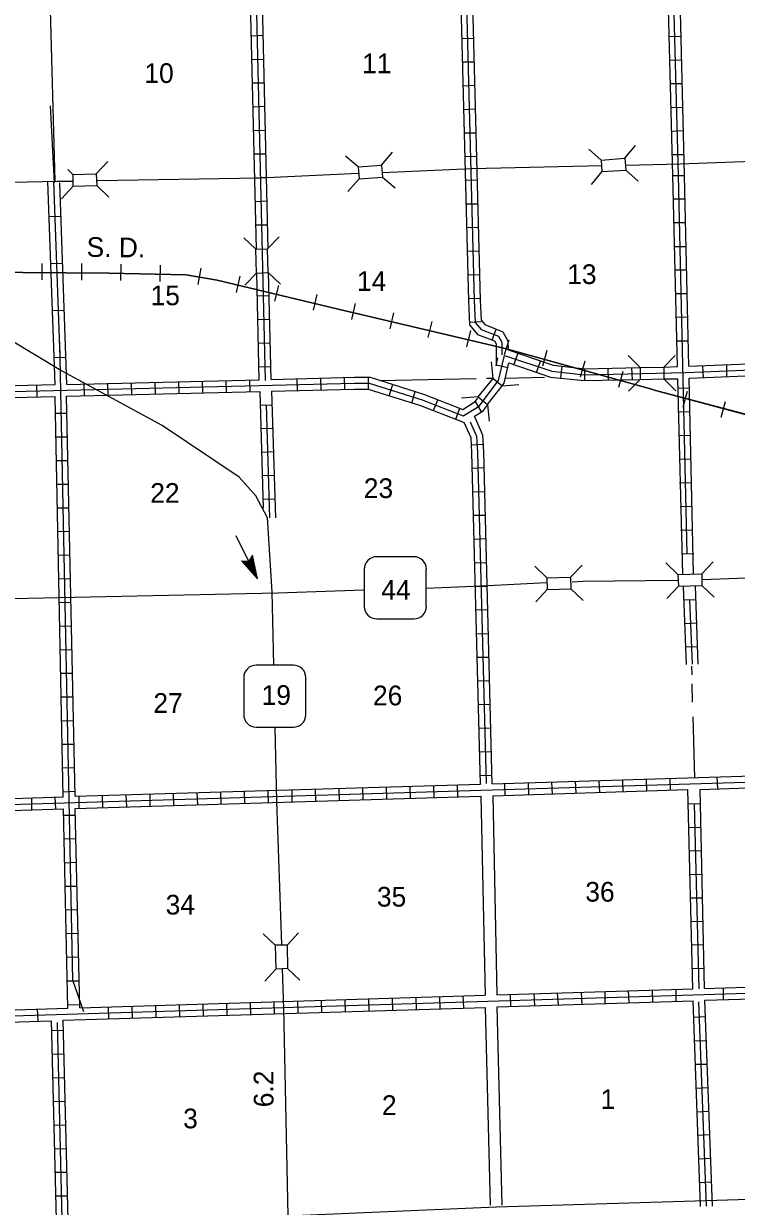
# Model space of a CAD drawing. Extents: x 1905634 to 2442717, y 15621036 to 16013782.
# Drawn here: x 2143882 to 2161957, y 15745645 to 15775647 of the extents above; entities that cross this region are included whole.
import ezdxf

# ---------------------------------------------------------------- set-up
doc = ezdxf.new("R2010")
doc.units = 0
for name, color, linetype in [('L10', 7, 'Continuous'), ('L11', 7, 'Continuous'), ('L13', 7, 'Continuous'), ('L14', 7, 'Continuous'), ('L15', 7, 'Continuous'), ('L18', 7, 'Continuous'), ('L28', 7, 'Continuous'), ('L3', 7, 'Continuous'), ('L4', 7, 'Continuous'), ('L8', 7, 'Continuous'), ('L9', 7, 'Continuous')]:
    doc.layers.add(name, color=color, linetype=linetype)

msp = doc.modelspace()

# ---------------------------------------------------------------- linework, layer by layer
at = {"layer": 'L10'}
for points in [[(2156021, 15745672), (2155894, 15750709)], [(2155720, 15745672), (2155593, 15750688)]]:
    msp.add_lwpolyline(points, dxfattribs=at)
at = {"layer": 'L11'}
for points in [[(2155477, 15756047), (2155588, 15750999)], [(2155778, 15756063), (2155883, 15751015)]]:
    msp.add_lwpolyline(points, dxfattribs=at)
at = {"layer": 'L13'}
msp.add_line((2144536, 15776758), (2144673, 15771648), dxfattribs=at)
for points in [[(2152911, 15766591), (2155361, 15766649)], [(2155619, 15766655), (2155778, 15766655)], [(2156100, 15766655), (2157092, 15766681)], [(2160820, 15759347), (2160825, 15759131)], [(2160825, 15758898), (2160841, 15758434)], [(2160852, 15758064), (2160894, 15756517)]]:
    msp.add_lwpolyline(points, dxfattribs=at)
at = {"layer": 'L15'}
for p, q in [((2144341, 15769564), (2144341, 15769147)), ((2145345, 15769559), (2145345, 15769142)), ((2146343, 15769548), (2146337, 15769131)), ((2147346, 15769522), (2147335, 15769105)), ((2148375, 15769448), (2148301, 15769031)), ((2149368, 15769242), (2149268, 15768830)), ((2150345, 15769004), (2150244, 15768608)), ((2151316, 15768772), (2151221, 15768376)), ((2152288, 15768550), (2152193, 15768138)), ((2153259, 15768313), (2153169, 15767906)), ((2154236, 15768091), (2154136, 15767684)), ((2155213, 15767859), (2155112, 15767447)), ((2156184, 15767621), (2156068, 15767246)), ((2157150, 15767357), (2157045, 15766956)), ((2158117, 15767088), (2158000, 15766681)), ((2159078, 15766824), (2158967, 15766417)), ((2159847, 15766360), (2166462, 15764591)), ((2160609, 15765921), (2160720, 15766322)), ((2161575, 15765667), (2161686, 15766063))]:
    msp.add_line(p, q, dxfattribs=at)
for points in [[(2141670, 15769348), (2146042, 15769321), (2148000, 15769274), (2148787, 15769142), (2151828, 15768413), (2156094, 15767405), (2159843, 15766364)], [(2159843, 15766364), (2156094, 15767405), (2151828, 15768413), (2148787, 15769142), (2148000, 15769274), (2146042, 15769321), (2141670, 15769348)], [(2159843, 15766364), (2165794, 15764791), (2173027, 15762922), (2176195, 15762140)]]:
    msp.add_lwpolyline(points, dxfattribs=at)
at = {"layer": 'L18'}
for p, q in [((2152958, 15772056), (2153238, 15772384)), ((2158528, 15772188), (2158212, 15772463)), ((2159125, 15772231), (2159400, 15772558)), ((2145725, 15771840), (2146020, 15772146)), ((2152362, 15772014), (2152045, 15772289)), ((2152362, 15772014), (2152958, 15772056)), ((2152362, 15772014), (2152388, 15771713)), ((2152958, 15772056), (2152985, 15771755)), ((2158528, 15772188), (2159125, 15772231)), ((2158528, 15772188), (2158550, 15771893)), ((2159125, 15772231), (2159151, 15771930)), ((2145001, 15771951), (2145128, 15771824)), ((2145128, 15771824), (2145725, 15771840)), ((2145128, 15771824), (2145133, 15771523)), ((2145725, 15771840), (2145735, 15771539)), ((2152388, 15771713), (2152108, 15771391)), ((2152388, 15771713), (2152985, 15771755)), ((2152985, 15771755), (2153301, 15771481)), ((2158550, 15771893), (2158275, 15771565)), ((2158550, 15771893), (2159151, 15771930)), ((2159151, 15771930), (2159468, 15771655)), ((2144843, 15771206), (2145133, 15771518)), ((2145133, 15771523), (2145735, 15771539)), ((2145735, 15771539), (2146042, 15771248)), ((2149769, 15769923), (2149463, 15770214)), ((2150070, 15769934), (2150361, 15770240)), ((2149769, 15769923), (2150070, 15769934)), ((2149785, 15769321), (2149769, 15769923)), ((2150086, 15769332), (2150070, 15769934)), ((2149785, 15769321), (2149495, 15769015)), ((2149785, 15769321), (2150086, 15769332)), ((2150086, 15769332), (2150392, 15769041)), ((2159521, 15766924), (2159210, 15767225)), ((2160118, 15766929), (2160408, 15767230)), ((2155793, 15766649), (2155746, 15767067)), ((2159521, 15766924), (2160118, 15766929)), ((2159521, 15766924), (2159521, 15766623)), ((2160118, 15766929), (2160118, 15766634)), ((2155408, 15766180), (2155793, 15766649)), ((2155793, 15766649), (2156021, 15766459)), ((2159521, 15766623), (2159220, 15766322)), ((2159521, 15766623), (2160118, 15766634)), ((2160118, 15766634), (2160419, 15766333)), ((2155646, 15765989), (2156021, 15766459)), ((2156021, 15766459), (2156443, 15766496)), ((2155408, 15766180), (2154986, 15766143)), ((2155408, 15766180), (2155646, 15765989)), ((2155646, 15765989), (2155688, 15765567)), ((2157150, 15761591), (2156844, 15761882)), ((2157752, 15761607), (2158043, 15761913)), ((2160477, 15761676), (2160170, 15761966)), ((2161079, 15761692), (2161369, 15761998)), ((2157150, 15761591), (2157752, 15761607)), ((2157150, 15761591), (2157161, 15761290)), ((2157752, 15761607), (2157763, 15761306)), ((2160477, 15761676), (2161079, 15761692)), ((2160477, 15761676), (2160487, 15761375)), ((2161079, 15761692), (2161084, 15761391)), ((2157161, 15761290), (2156871, 15760984)), ((2157161, 15761290), (2157763, 15761306)), ((2157763, 15761306), (2158069, 15761016)), ((2160487, 15761375), (2160192, 15761063)), ((2160487, 15761375), (2161084, 15761391)), ((2161084, 15761391), (2161395, 15761100)), ((2150260, 15752267), (2149954, 15752557)), ((2150561, 15752272), (2150852, 15752583)), ((2150561, 15752272), (2150260, 15752267)), ((2150260, 15752267), (2150276, 15751665)), ((2150561, 15752272), (2150577, 15751675)), ((2150276, 15751665), (2149996, 15751358)), ((2150577, 15751675), (2150276, 15751665)), ((2150577, 15751675), (2150883, 15751380))]:
    msp.add_line(p, q, dxfattribs=at)
at = {"layer": 'L28'}
for p, q in [((2149811, 15761565), (2149268, 15762658)), ((2149685, 15762167), (2149595, 15762008)), ((2149759, 15761692), (2149669, 15762098)), ((2149796, 15761633), (2149679, 15762114)), ((2149811, 15761565), (2149685, 15762167)), ((2149811, 15761565), (2149410, 15762024)), ((2149410, 15762024), (2149595, 15762008)), ((2149759, 15761639), (2149442, 15762008)), ((2149738, 15761697), (2149463, 15762008)), ((2149695, 15761765), (2149500, 15762008)), ((2149679, 15761813), (2149526, 15762008)), ((2149621, 15761913), (2149553, 15762008)), ((2149611, 15761940), (2149584, 15761992)), ((2149621, 15761971), (2149611, 15762008)), ((2149653, 15761908), (2149621, 15762014)), ((2149695, 15761808), (2149621, 15761950)), ((2149669, 15761850), (2149621, 15761950)), ((2149701, 15761834), (2149637, 15762040)), ((2149727, 15761755), (2149658, 15762066))]:
    msp.add_line(p, q, dxfattribs=at)
at = {"layer": 'L3'}
for p, q in [((2153787, 15762124), (2152837, 15762124)), ((2152520, 15761808), (2152520, 15760863)), ((2154093, 15760863), (2154093, 15761808)), ((2152837, 15760546), (2153787, 15760546)), ((2150725, 15759374), (2149780, 15759374)), ((2149463, 15759057), (2149463, 15758117)), ((2151036, 15758117), (2151036, 15759057)), ((2149780, 15757800), (2150725, 15757800))]:
    msp.add_line(p, q, dxfattribs=at)
for points in [[(2150186, 15761232), (2150070, 15763107), (2149769, 15763666), (2149352, 15764141), (2147393, 15765451), (2144785, 15766871), (2141812, 15768656), (2140535, 15769342), (2139563, 15770441), (2139262, 15771597), (2139246, 15775488)], [(2160466, 15761523), (2158074, 15761496), (2157795, 15761480)], [(2165778, 15761713), (2161100, 15761538)], [(2150229, 15759374), (2150186, 15761232)], [(2152509, 15761274), (2150329, 15761200)], [(2157145, 15761459), (2155493, 15761375), (2154083, 15761322)], [(2150429, 15752288), (2150302, 15755926), (2150260, 15757790)], [(2150751, 15739975), (2150593, 15745413), (2150477, 15750667), (2150445, 15751681)]]:
    msp.add_lwpolyline(points, dxfattribs=at)
for centre, start, end in [((2152836, 15761809), 90.0011, 180.0011), ((2153781, 15761809), 0.0011, 90.0011), ((2152836, 15760864), 180.0011, 270.0011), ((2153781, 15760864), 270.0011, 0.0011), ((2149778, 15759059), 90.0011, 180.0011), ((2150723, 15759059), 0.0011, 90.0011), ((2149778, 15758114), 180.0011, 270.0011), ((2150723, 15758114), 270.0011, 0.0011)]:
    msp.add_arc(centre, 315, start, end, dxfattribs=at)
at = {"layer": 'L4'}
for points in [[(2152979, 15771871), (2155250, 15771972), (2158550, 15772051)], [(2159151, 15772056), (2160535, 15772088), (2165577, 15772273)], [(2145751, 15771666), (2149875, 15771739), (2152362, 15771850)], [(2139336, 15771534), (2144743, 15771650), (2145133, 15771655)], [(2150329, 15761200), (2139621, 15760973)], [(2167166, 15745957), (2165809, 15745931), (2161195, 15745783)], [(2161195, 15745783), (2155878, 15745624), (2150751, 15745408)]]:
    msp.add_lwpolyline(points, dxfattribs=at)
at = {"layer": 'L8'}
for p, q in [((2149658, 15775340), (2149959, 15775351)), ((2160250, 15775325), (2160551, 15775330)), ((2154986, 15775272), (2155287, 15775282)), ((2149669, 15774739), (2149970, 15774749)), ((2160271, 15774723), (2160566, 15774733)), ((2155002, 15774675), (2155302, 15774680)), ((2149685, 15774142), (2149986, 15774147)), ((2160276, 15774126), (2160577, 15774131)), ((2155017, 15774073), (2155318, 15774084)), ((2149701, 15773540), (2150001, 15773551)), ((2160292, 15773524), (2160593, 15773529)), ((2155033, 15773471), (2155334, 15773482)), ((2149711, 15772938), (2150012, 15772949)), ((2160308, 15772922), (2160609, 15772933)), ((2155054, 15772875), (2155350, 15772880)), ((2149727, 15772341), (2150028, 15772347)), ((2160329, 15772326), (2160625, 15772331)), ((2155070, 15772273), (2155371, 15772283)), ((2149743, 15771739), (2150044, 15771750)), ((2160345, 15771798), (2160646, 15771798)), ((2155075, 15771676), (2155376, 15771681)), ((2149753, 15771138), (2150054, 15771148)), ((2160361, 15771201), (2160662, 15771201)), ((2155091, 15771074), (2155392, 15771079)), ((2149769, 15770541), (2150070, 15770546)), ((2160371, 15770599), (2160667, 15770599)), ((2155112, 15770472), (2155408, 15770483)), ((2160387, 15769997), (2160683, 15769997)), ((2155128, 15769876), (2155429, 15769881)), ((2160403, 15769400), (2160693, 15769400)), ((2155144, 15769274), (2155445, 15769284)), ((2149811, 15768740), (2150112, 15768751)), ((2160408, 15768798), (2160709, 15768798)), ((2155160, 15768672), (2155461, 15768682)), ((2149827, 15768138), (2150128, 15768149)), ((2160429, 15768197), (2160725, 15768207)), ((2155186, 15768075), (2155487, 15768091)), ((2155762, 15767621), (2155867, 15767901)), ((2149838, 15767542), (2150133, 15767547)), ((2160434, 15767600), (2160735, 15767605)), ((2156316, 15766993), (2156417, 15767273)), ((2149854, 15766940), (2150155, 15766950)), ((2156158, 15766913), (2155862, 15766982)), ((2156892, 15766797), (2156987, 15767088)), ((2157504, 15766655), (2157536, 15766956)), ((2158719, 15766607), (2158708, 15766908)), ((2159320, 15766613), (2159310, 15766913)), ((2161121, 15766665), (2161110, 15766966)), ((2161717, 15766692), (2161712, 15766993)), ((2149025, 15766301), (2149019, 15766597)), ((2149627, 15766306), (2149621, 15766607)), ((2150825, 15766338), (2150820, 15766639)), ((2151427, 15766359), (2151416, 15766655)), ((2152029, 15766364), (2152018, 15766665)), ((2152626, 15766375), (2152626, 15766676)), ((2158117, 15766591), (2158111, 15766892)), ((2144225, 15766180), (2144220, 15766481)), ((2145429, 15766206), (2145419, 15766507)), ((2146026, 15766222), (2146020, 15766523)), ((2146628, 15766238), (2146617, 15766539)), ((2147230, 15766248), (2147219, 15766549)), ((2147826, 15766264), (2147821, 15766565)), ((2148428, 15766280), (2148418, 15766581)), ((2153154, 15766206), (2153243, 15766491)), ((2153729, 15766021), (2153808, 15766317)), ((2160466, 15766396), (2160767, 15766407)), ((2154278, 15765831), (2154384, 15766106)), ((2155493, 15765799), (2155345, 15766058)), ((2144685, 15765768), (2144986, 15765768)), ((2150180, 15765973), (2149882, 15765964)), ((2154843, 15765615), (2154943, 15765889)), ((2160477, 15765799), (2160778, 15765805)), ((2144695, 15765166), (2144996, 15765166)), ((2150198, 15765377), (2149900, 15765368)), ((2160493, 15765197), (2160794, 15765208)), ((2155244, 15764965), (2155535, 15764981)), ((2144711, 15764564), (2145012, 15764564)), ((2150216, 15764781), (2149918, 15764772)), ((2160503, 15764601), (2160804, 15764606)), ((2155260, 15764374), (2155561, 15764384)), ((2144716, 15763967), (2145017, 15763967)), ((2150234, 15764184), (2149936, 15764175)), ((2160519, 15763999), (2160820, 15764004)), ((2155276, 15763772), (2155577, 15763782)), ((2144737, 15763365), (2145033, 15763365)), ((2150253, 15763588), (2149954, 15763579)), ((2160535, 15763397), (2160836, 15763408)), ((2155292, 15763175), (2155593, 15763180)), ((2144743, 15762763), (2145044, 15762774)), ((2160545, 15762800), (2160841, 15762806)), ((2155308, 15762573), (2155609, 15762584)), ((2144759, 15762167), (2145060, 15762172)), ((2160588, 15762198), (2160883, 15762209)), ((2155329, 15761971), (2155625, 15761982)), ((2144769, 15761565), (2145070, 15761575)), ((2155345, 15761375), (2155646, 15761380)), ((2144785, 15760963), (2145086, 15760973)), ((2160920, 15761033), (2160622, 15761022)), ((2155350, 15760773), (2155651, 15760783)), ((2144796, 15760366), (2145097, 15760372)), ((2160943, 15760437), (2160645, 15760426)), ((2155371, 15760171), (2155667, 15760181)), ((2144811, 15759764), (2145112, 15759775)), ((2160965, 15759841), (2160667, 15759829)), ((2155387, 15759574), (2155688, 15759579)), ((2144817, 15759168), (2145118, 15759173)), ((2155403, 15758972), (2155704, 15758983)), ((2144838, 15758566), (2145133, 15758571)), ((2155419, 15758376), (2155720, 15758381)), ((2144843, 15757964), (2145144, 15757974)), ((2155434, 15757774), (2155735, 15757784)), ((2144859, 15757367), (2145160, 15757372)), ((2155450, 15757172), (2155751, 15757182)), ((2144869, 15756765), (2145170, 15756776)), ((2155461, 15756575), (2155762, 15756580)), ((2157293, 15756105), (2157277, 15756406)), ((2157895, 15756132), (2157879, 15756433)), ((2158492, 15756147), (2158476, 15756448)), ((2159083, 15756163), (2159078, 15756464)), ((2159685, 15756179), (2159679, 15756480)), ((2160287, 15756200), (2160276, 15756496)), ((2161485, 15756242), (2161475, 15756538)), ((2144885, 15756163), (2145186, 15756174)), ((2147092, 15755799), (2147087, 15756100)), ((2147694, 15755815), (2147684, 15756116)), ((2148296, 15755841), (2148286, 15756142)), ((2148893, 15755857), (2148887, 15756158)), ((2149495, 15755873), (2149484, 15756174)), ((2150091, 15755889), (2150086, 15756190)), ((2150693, 15755905), (2150688, 15756206)), ((2151295, 15755931), (2151285, 15756232)), ((2151892, 15755947), (2151886, 15756248)), ((2152494, 15755963), (2152483, 15756264)), ((2153096, 15755984), (2153085, 15756279)), ((2153692, 15756000), (2153687, 15756301)), ((2154294, 15756015), (2154283, 15756316)), ((2154896, 15756042), (2154885, 15756338)), ((2156094, 15756074), (2156084, 15756374)), ((2156691, 15756089), (2156686, 15756390)), ((2144093, 15755709), (2144088, 15756005)), ((2144695, 15755725), (2144685, 15756021)), ((2145292, 15755746), (2145287, 15756047)), ((2145894, 15755767), (2145883, 15756063)), ((2146496, 15755783), (2146485, 15756084)), ((2161033, 15755853), (2160735, 15755846)), ((2144896, 15755567), (2145192, 15755572)), ((2161048, 15755257), (2160750, 15755249)), ((2144912, 15754965), (2145213, 15754975)), ((2161063, 15754660), (2160765, 15754653)), ((2144917, 15754363), (2145218, 15754373)), ((2161078, 15754064), (2160780, 15754056)), ((2144938, 15753766), (2145234, 15753771)), ((2161093, 15753467), (2160795, 15753460)), ((2144943, 15753164), (2145244, 15753175)), ((2161108, 15752871), (2160810, 15752864)), ((2144959, 15752568), (2145260, 15752573)), ((2161123, 15752275), (2160825, 15752267)), ((2144975, 15751966), (2145276, 15751971)), ((2161138, 15751678), (2160840, 15751671)), ((2144991, 15751365), (2145292, 15751370)), ((2156242, 15750714), (2156226, 15751015)), ((2156844, 15750741), (2156828, 15751042)), ((2157446, 15750757), (2157425, 15751057)), ((2158043, 15750772), (2158027, 15751073)), ((2158634, 15750788), (2158629, 15751089)), ((2159236, 15750815), (2159225, 15751116)), ((2159838, 15750830), (2159827, 15751131)), ((2160434, 15750846), (2160429, 15751147)), ((2161633, 15750889), (2161628, 15751189)), ((2145007, 15750759), (2145308, 15750764)), ((2146042, 15750397), (2146036, 15750698)), ((2146644, 15750424), (2146638, 15750725)), ((2147245, 15750440), (2147235, 15750741)), ((2147842, 15750456), (2147837, 15750757)), ((2148444, 15750471), (2148433, 15750772)), ((2149046, 15750498), (2149035, 15750799)), ((2149642, 15750514), (2149637, 15750815)), ((2150244, 15750529), (2150234, 15750830)), ((2150846, 15750551), (2150836, 15750846)), ((2151443, 15750572), (2151438, 15750873)), ((2152045, 15750588), (2152034, 15750889)), ((2152641, 15750609), (2152636, 15750904)), ((2153243, 15750625), (2153238, 15750925)), ((2153845, 15750646), (2153835, 15750941)), ((2154442, 15750667), (2154437, 15750962)), ((2155044, 15750683), (2155033, 15750984)), ((2144246, 15750350), (2144236, 15750646)), ((2161179, 15750450), (2160878, 15750440)), ((2144896, 15750107), (2144595, 15750097)), ((2161195, 15749848), (2160894, 15749838)), ((2144901, 15749505), (2144600, 15749500)), ((2161216, 15749246), (2160920, 15749241)), ((2144917, 15748908), (2144621, 15748898)), ((2161242, 15748650), (2160941, 15748639)), ((2144938, 15748307), (2144637, 15748296)), ((2161258, 15748048), (2160962, 15748037)), ((2144954, 15747705), (2144653, 15747699)), ((2161285, 15747456), (2160984, 15747441)), ((2144970, 15747108), (2144669, 15747097)), ((2161311, 15746855), (2161010, 15746839)), ((2144975, 15746506), (2144679, 15746506)), ((2161327, 15746258), (2161026, 15746242)), ((2144996, 15745904), (2144695, 15745904))]:
    msp.add_line(p, q, dxfattribs=at)
for points in [[(2150012, 15766597), (2149400, 15792738)], [(2160493, 15771798), (2160060, 15787923)], [(2154811, 15787875), (2155308, 15768624), (2155334, 15768065), (2155487, 15767890), (2155925, 15767716), (2156010, 15767563), (2156010, 15767246)], [(2154943, 15777125), (2155160, 15768614), (2155186, 15768006), (2155392, 15767764), (2155820, 15767600), (2155862, 15767526), (2155862, 15766966)], [(2155244, 15777130), (2155461, 15768630), (2155487, 15768123), (2155577, 15768017), (2156036, 15767832), (2156158, 15767605), (2156168, 15767368)], [(2160345, 15771798), (2160202, 15777315)], [(2160646, 15771808), (2160503, 15777331)], [(2149785, 15769934), (2149621, 15776898)], [(2150086, 15769934), (2149919, 15776906)], [(2144553, 15773566), (2144653, 15771607)], [(2160466, 15766950), (2160345, 15771798)], [(2160709, 15762198), (2160493, 15771798)], [(2160751, 15766956), (2160646, 15771798)], [(2149859, 15766613), (2149796, 15769316)], [(2150160, 15766623), (2150091, 15769348)], [(2145408, 15750582), (2145133, 15751380), (2144796, 15767563)], [(2139426, 15766217), (2152277, 15766523), (2152641, 15766523), (2153993, 15766100), (2155033, 15765699), (2155434, 15765942), (2155925, 15766591), (2156079, 15767230), (2157277, 15766834), (2158101, 15766739), (2160677, 15766797), (2176042, 15767415)], [(2156168, 15767373), (2157309, 15766982), (2158111, 15766892), (2159500, 15766924)], [(2155862, 15766966), (2155910, 15767172)], [(2156010, 15766449), (2156068, 15766523), (2156184, 15767040), (2157245, 15766681), (2158096, 15766591), (2159484, 15766623)], [(2160118, 15766929), (2160466, 15766950)], [(2160751, 15766956), (2165466, 15767141)], [(2144981, 15766497), (2149859, 15766613)], [(2150160, 15766623), (2152277, 15766676), (2152668, 15766676), (2154046, 15766238), (2155017, 15765863), (2155334, 15766058), (2155403, 15766143)], [(2160128, 15766634), (2160477, 15766639)], [(2160603, 15761681), (2160477, 15766639)], [(2160762, 15766655), (2165466, 15766850)], [(2160867, 15761692), (2160762, 15766655)], [(2139113, 15766357), (2144680, 15766497)], [(2144970, 15766201), (2149870, 15766317)], [(2149870, 15766317), (2149959, 15763355)], [(2150170, 15766322), (2152277, 15766375), (2152620, 15766375), (2153946, 15765958), (2155054, 15765530)], [(2150170, 15766322), (2150268, 15763113)], [(2139278, 15766060), (2144679, 15766190)], [(2144885, 15756031), (2144679, 15766190)], [(2145186, 15756047), (2144970, 15766201)], [(2150031, 15765969), (2150118, 15763108)], [(2155318, 15765689), (2155535, 15765826), (2155635, 15765958)], [(2155466, 15756359), (2155250, 15764765), (2155229, 15765139), (2155054, 15765530)], [(2155619, 15756374), (2155403, 15764775), (2155376, 15765171), (2155218, 15765541)], [(2155767, 15756364), (2155551, 15764780), (2155530, 15765208), (2155318, 15765689)], [(2160609, 15761364), (2160683, 15759389)], [(2160910, 15761380), (2160984, 15759400)], [(2160771, 15761027), (2160833, 15759395)], [(2139896, 15755730), (2176374, 15756839)], [(2155767, 15756364), (2163476, 15756596)], [(2145186, 15756047), (2155466, 15756359)], [(2155778, 15756063), (2160725, 15756216)], [(2160852, 15751163), (2160725, 15756216)], [(2161042, 15756221), (2163492, 15756301)], [(2161153, 15751174), (2161042, 15756221)], [(2139771, 15755867), (2144885, 15756031)], [(2145192, 15755741), (2155477, 15756047)], [(2160884, 15755849), (2161002, 15751167)], [(2139780, 15755567), (2144896, 15755725)], [(2145000, 15750676), (2144896, 15755725)], [(2145303, 15750681), (2145192, 15755741)], [(2140044, 15750366), (2176469, 15751496)], [(2161153, 15751174), (2165667, 15751316)], [(2145303, 15750681), (2155588, 15750999)], [(2155883, 15751015), (2160852, 15751163)], [(2161158, 15750873), (2165667, 15751005)], [(2155894, 15750709), (2160862, 15750857)], [(2161052, 15745640), (2160862, 15750857)], [(2161200, 15745651), (2161010, 15750830)], [(2161353, 15745651), (2161158, 15750873)], [(2139912, 15750514), (2145000, 15750676)], [(2144885, 15750366), (2155593, 15750688)], [(2139896, 15750207), (2144584, 15750355)], [(2144711, 15745308), (2144584, 15750355)], [(2144859, 15745308), (2144737, 15750308)], [(2145012, 15745308), (2144885, 15750366)]]:
    msp.add_lwpolyline(points, dxfattribs=at)
at = {"layer": 'L9'}
for p, q in [((2144680, 15766497), (2144498, 15771644)), ((2144806, 15767183), (2144648, 15771650)), ((2144530, 15770755), (2144829, 15770765)), ((2144573, 15769562), (2144871, 15769573)), ((2144615, 15768370), (2144913, 15768380)), ((2144657, 15767177), (2144955, 15767188))]:
    msp.add_line(p, q, dxfattribs=at)
msp.add_lwpolyline([(2144981, 15766497), (2144801, 15771607)], dxfattribs=at)

# ---------------------------------------------------------------- texts
at = {"layer": 'L14'}
for s, p in [('11', (2152467, 15774390)), ('10', (2146944, 15774142)), ('14', (2152335, 15768867)), ('13', (2157668, 15769041)), ('15', (2147102, 15768504)), ('22', (2147092, 15763492)), ('23', (2152509, 15763613)), ('26', (2152742, 15758355)), ('27', (2147172, 15758164)), ('35', (2152842, 15753249)), ('36', (2158127, 15753375)), ('34', (2147483, 15753048)), ('1', (2158513, 15748116)), ('2', (2152969, 15747963)), ('3', (2147927, 15747625))]:
    msp.add_text(s, height=500, rotation=359.9999, dxfattribs=at).set_placement(p)
at = {"layer": 'L15'}
msp.add_text('S. D.', height=500, rotation=359.2607, dxfattribs=at).set_placement((2145476, 15769733))
at = {"layer": 'L28'}
msp.add_text('6.2', height=500, rotation=90.0001, dxfattribs=at).set_placement((2150218, 15748159))
at = {"layer": 'L3'}
for s, p in [('44', (2152953, 15761032)), ('19', (2149917, 15758365))]:
    msp.add_text(s, height=500, rotation=359.9999, dxfattribs=at).set_placement(p)

doc.saveas('drawing.dxf')
